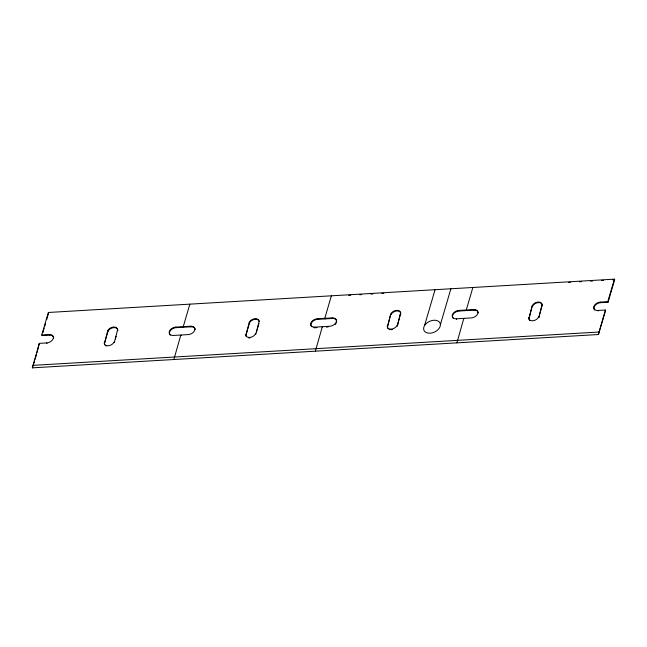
<?xml version="1.0" encoding="UTF-8"?>
<svg xmlns="http://www.w3.org/2000/svg" width="647" height="647" viewBox="0 0 647 647"><rect width="100%" height="100%" fill="white"/><g stroke="black" fill="none" stroke-linecap="round" stroke-linejoin="round"><path stroke-width="0.97" d="M608.059 302.238L607.8 301.664L600.359 302.1A5.718 3.817 -24.3 0 0 593.833 306.597A5.718 3.817 -24.3 0 0 597.909 310.471L605.349 310.034L605.608 310.609L598.394 334.523L32.35 367.852L39.305 343.363L46.746 342.926A5.718 3.817 -24.3 0 0 53.264 338.421A5.718 3.817 -24.3 0 0 49.196 334.548L41.756 334.984L48.347 312.477L614.391 279.148L614.65 279.722L608.059 302.238L600.618 302.675A5.718 3.817 -24.3 0 0 594.973 305.546A5.718 3.817 -24.3 0 0 594.779 310.042M173.865 359.522L180.812 335.033L181.079 335.607M315.372 351.192L322.327 326.695L322.586 327.277M456.887 342.853L463.834 318.364M598.394 334.523L605.349 310.034M34.526 361.155L32.35 367.852M35.084 359.247L36.483 354.459M37.049 352.55L39.305 343.363M42.839 332.752L44.214 328.061M44.764 326.185L45.581 323.371M46.681 319.618L48.331 313.989M104.523 343.193L107.725 330.771A5.297 3.534 -24.3 0 1 113.621 327.042A5.297 3.534 -24.3 0 1 117.487 330.196L117.754 330.771A5.297 3.534 -24.3 0 0 113.88 327.617A5.297 3.534 -24.3 0 0 107.992 331.345L104.523 343.193A5.297 3.534 -24.3 0 0 104.83 344.891M114.284 342.619L117.487 330.196M115.352 338.971L116.153 336.238M189.854 304.147L183.263 326.654L183.53 327.236M246.345 336.561A5.297 3.534 -24.3 0 1 246.03 334.863L249.241 322.441A5.297 3.534 -24.3 0 1 255.128 318.704A5.297 3.534 -24.3 0 1 259.002 321.866L255.8 334.289M246.03 334.863L249.499 323.015A5.297 3.534 -24.3 0 1 254.789 319.351A5.297 3.534 -24.3 0 1 259.253 321.543M256.333 332.461L257.126 329.727M257.66 327.908L258.994 323.354M331.369 295.808L324.778 318.324L325.037 318.898M388.435 328.886A5.297 3.534 -24.3 0 1 387.545 326.525L390.748 314.102A5.297 3.534 -24.3 0 1 396.643 310.374A5.297 3.534 -24.3 0 1 400.517 313.528L397.307 325.951L400.517 313.528M387.545 326.525L390.748 314.102M424.569 325.506L435.051 289.71M440.413 324.576A8.84 5.904 -24.3 0 0 427.546 322.481A8.84 5.904 -24.3 0 0 428.047 333.1A8.84 5.904 -24.3 0 0 440.413 324.576L450.886 288.772M472.876 287.478L466.285 309.994L466.552 310.568M529.95 320.556A5.297 3.534 -24.3 0 1 529.06 318.195L532.263 305.772A5.297 3.534 -24.3 0 1 538.15 302.044A5.297 3.534 -24.3 0 1 542.024 305.198L538.822 317.62L542.024 305.198M529.06 318.195L532.263 305.772M607.8 301.664L614.391 279.148M348.693 295.388L350.698 295.267M359.732 294.733L361.738 294.62M370.771 294.086L372.777 293.964M381.811 293.431L383.817 293.317M568.487 282.44L570.492 282.327M579.526 281.793L581.532 281.671M590.565 281.146L592.571 281.024M601.605 280.491L603.611 280.377M612.644 279.844L614.65 279.722M175.83 327.091L190.703 326.217A5.718 3.817 -24.3 0 1 194.779 330.091A5.718 3.817 -24.3 0 1 188.253 334.588L173.38 335.469A5.718 3.817 -24.3 0 1 169.304 331.596A5.718 3.817 -24.3 0 1 175.83 327.091L176.089 327.673L190.962 326.8A5.718 3.817 -24.3 0 1 195.176 329.598M317.337 318.761L332.218 317.887A5.718 3.817 -24.3 0 1 336.286 321.761A5.718 3.817 -24.3 0 1 329.768 326.258L314.887 327.139A5.718 3.817 -24.3 0 1 310.811 323.257A5.718 3.817 -24.3 0 1 317.337 318.761L317.596 319.343L332.477 318.461A5.718 3.817 -24.3 0 1 336.553 322.335M458.852 310.431L473.725 309.557A5.718 3.817 -24.3 0 1 477.801 313.431A5.718 3.817 -24.3 0 1 471.275 317.928L456.402 318.801A5.718 3.817 -24.3 0 1 452.326 314.927A5.718 3.817 -24.3 0 1 458.852 310.431L459.111 311.005L473.984 310.131A5.718 3.817 -24.3 0 1 478.198 312.938M53.661 337.928A5.718 3.817 -24.3 0 0 49.455 335.13L42.015 335.567L41.756 334.984M313.819 327.649A5.718 3.817 -24.3 0 0 315.146 327.714L317.006 327.6M326.306 327.058L328.166 326.945M32.868 365.361L598.912 332.032M600.359 302.1L600.618 302.675M597.909 310.471L598.168 311.053M473.725 309.557L473.984 310.131M456.402 318.801L456.661 319.383M332.218 317.887L332.477 318.461M314.887 327.139L315.146 327.714M249.241 322.441L249.499 323.015M190.703 326.217L190.962 326.8M107.725 330.771L107.992 331.345M48.347 312.477L48.606 313.051M49.196 334.548L49.455 335.13M46.746 342.926L47.005 343.5M336.052 323.435A5.718 3.817 -24.3 0 1 335.227 324.47M453.272 318.373A5.718 3.817 -24.3 0 1 453.458 313.884A5.718 3.817 -24.3 0 1 459.111 311.005M397.048 325.376A5.297 3.534 -24.3 0 1 391.16 329.105A5.297 3.534 -24.3 0 1 387.286 325.951M391.014 314.685A5.297 3.534 -24.3 0 1 396.902 310.956A5.297 3.534 -24.3 0 1 400.776 314.11M392.632 329.501A5.297 3.534 -24.3 0 1 391.419 329.687M390.27 329.638A5.297 3.534 -24.3 0 1 389.259 329.372M311.757 326.711A5.718 3.817 -24.3 0 1 311.951 322.214A5.718 3.817 -24.3 0 1 317.596 319.343M255.533 333.706A5.297 3.534 -24.3 0 1 249.645 337.435A5.297 3.534 -24.3 0 1 245.771 334.281M249.904 338.017A5.297 3.534 -24.3 0 1 248.755 337.969M538.555 317.046A5.297 3.534 -24.3 0 1 532.667 320.775A5.297 3.534 -24.3 0 1 528.793 317.62M532.521 306.354A5.297 3.534 -24.3 0 1 538.409 302.618A5.297 3.534 -24.3 0 1 542.283 305.78M170.25 335.041A5.718 3.817 -24.3 0 1 170.436 330.544A5.718 3.817 -24.3 0 1 176.089 327.673M114.026 342.037A5.297 3.534 -24.3 0 1 108.138 345.773A5.297 3.534 -24.3 0 1 104.264 342.611M106.229 346.032A5.297 3.534 -24.3 0 1 105.412 345.555"/></g></svg>
